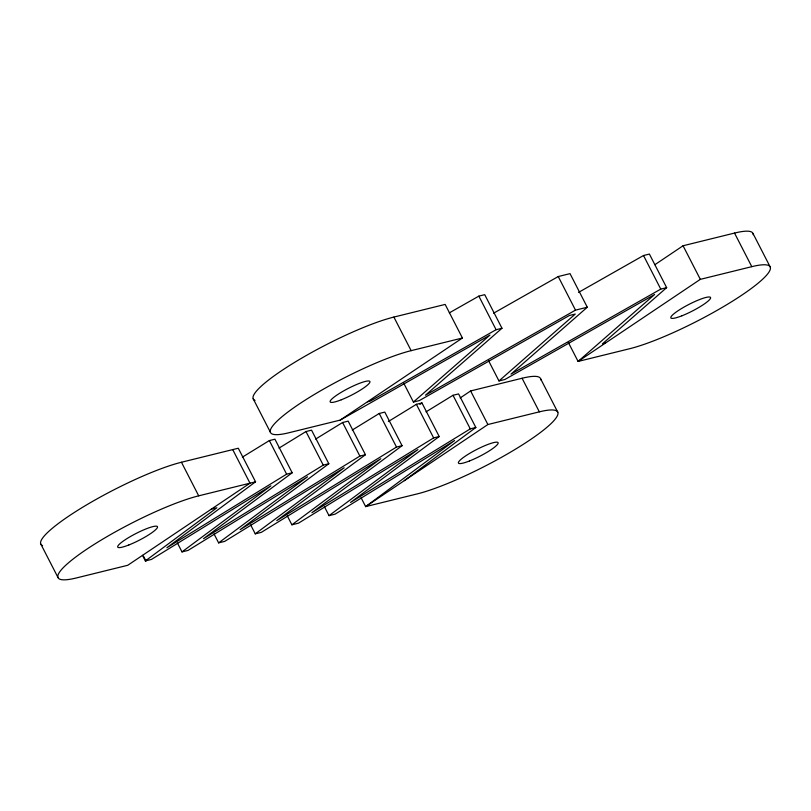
<?xml version="1.0" encoding="UTF-8"?>
<svg xmlns="http://www.w3.org/2000/svg" width="811" height="811" viewBox="0 0 811 811"><rect width="100%" height="100%" fill="white"/><g stroke="black" fill="none" stroke-linecap="round" stroke-linejoin="round"><path stroke-width="1.22" d="M488.617 360.794L498.978 380.947L575.273 314.05L569.352 315.509L419.307 400.593L413.417 402.043L403.645 383.015M493.615 313.188L558.242 276.541L570.021 273.631L587.286 307.227L510.991 374.135L660.772 289.111L666.652 287.652L649.398 254.066L643.508 255.516L578.527 292.406M413.417 402.043L489.945 335.095L340.194 420.098L288.919 432.75A89.372 14.902 -27.2 0 1 298.752 404.344A89.372 14.902 -27.2 0 1 411.147 350.656L462.422 338.015L445.158 304.419L393.882 317.071A89.372 14.902 -27.2 0 0 297.171 360.824A89.372 14.902 -27.2 0 0 255.029 400.421M449.324 312.874L478.835 296.127L484.725 294.667L501.979 328.262L425.451 395.221L575.496 310.137L587.286 307.227M666.652 287.652L602.431 343.854L605.371 343.124M42.588 545.6A89.372 14.902 -27.2 0 1 84.729 506.003A89.372 14.902 -27.2 0 1 181.441 462.25L238.292 448.23L255.556 481.815L166.873 547.729L286.618 474.161L292.183 472.783L274.929 439.197L269.353 440.576L242.377 457.14M177.396 542.944L181.999 551.906L270.904 485.84L151.434 559.438L145.372 560.938L142.493 555.342M292.183 472.783L203.5 538.697L323.244 465.129L328.82 463.75L311.556 430.165L305.98 431.543L279.014 448.108M214.023 533.912L218.625 542.873L307.531 476.807L188.061 550.405L181.999 551.906M328.82 463.75L240.127 529.664L359.871 456.096L365.447 454.718L348.183 421.132L342.607 422.511L315.641 439.075M419.936 404.446L421.953 402.945L439.207 436.531L350.524 502.445L470.268 428.877L475.844 427.498L458.58 393.913L453.004 395.292L426.039 411.856M250.66 524.889L255.262 533.841L344.158 467.775L224.698 541.383L218.625 542.873M365.447 454.718L276.754 520.632L396.498 447.064L402.074 445.695L384.809 412.1L379.234 413.478L352.268 430.043M287.287 515.857L291.889 524.808L380.785 458.742L261.324 532.351L255.262 533.841M402.074 445.695L311.921 512.684L433.642 437.91L439.207 436.531M324.42 506.693L329.023 515.654L417.929 449.588L298.458 523.186L291.889 524.808M404.324 480.649L475.844 427.498M340.194 420.098L462.422 338.015M654.893 264.69L683.065 245.763L734.523 233.071A89.372 14.902 -27.2 0 1 753.186 234.693M460.182 397.958L470.623 390.943L522.081 378.25A89.372 14.902 -27.2 0 1 540.744 379.872M734.523 233.071L751.787 266.667L700.329 279.349L578.091 361.442L568.308 342.404M522.081 378.25L539.345 411.846L487.887 424.528L365.649 506.622L361.047 497.66M388.368 421.527L416.378 404.314L421.953 402.945M501.979 328.262L496.099 329.712L370.404 401.06L367.474 401.79M498.978 380.947L504.868 379.497L654.619 294.494L578.091 361.442L629.559 348.75A89.372 14.902 -27.2 0 0 741.953 295.062A89.372 14.902 -27.2 0 0 751.787 266.667M232.727 449.598L249.981 483.194L127.753 565.277L76.477 577.929A89.372 14.902 -27.2 0 1 86.311 549.523A89.372 14.902 -27.2 0 1 198.705 495.835L255.556 481.815M211.306 509.166L216.882 507.787L145.372 560.938L147.318 559.742L145.889 560.807L143.577 556.336M329.023 515.654L335.095 514.154L454.555 440.555L365.649 506.622L417.118 493.929A89.372 14.902 -27.2 0 0 529.512 440.241A89.372 14.902 -27.2 0 0 539.345 411.846M752.993 233.477L770.257 267.072M683.065 245.763L700.329 279.349M643.508 255.516L660.772 289.111M558.242 276.541L575.496 310.137M540.552 378.656L557.816 412.252M478.835 296.127L496.099 329.712M470.623 390.943L487.887 424.528M453.004 395.292L470.268 428.877M393.882 317.071L411.147 350.656M416.378 404.314L433.642 437.91M379.234 413.478L396.498 447.064M342.607 422.511L359.871 456.096M305.98 431.543L323.244 465.129M253.184 398.748L270.448 432.344M269.353 440.576L286.618 474.161M181.441 462.25L198.705 495.835M40.743 543.928L58.007 577.523M469.488 460.972A22.343 3.731 -27.2 0 0 498.126 442.725A22.343 3.731 -27.2 0 0 467.085 454.961A22.343 3.731 -27.2 0 0 469.488 460.972M128.848 544.972A22.343 3.731 -27.2 0 0 157.486 526.724A22.343 3.731 -27.2 0 0 126.435 538.95A22.343 3.731 -27.2 0 0 128.848 544.972M681.929 315.793A22.343 3.731 -27.2 0 0 710.568 297.546A22.343 3.731 -27.2 0 0 679.517 309.782A22.343 3.731 -27.2 0 0 681.929 315.793M341.289 399.793A22.343 3.731 -27.2 0 0 369.928 381.545A22.343 3.731 -27.2 0 0 338.876 393.771A22.343 3.731 -27.2 0 0 341.289 399.793"/></g></svg>
